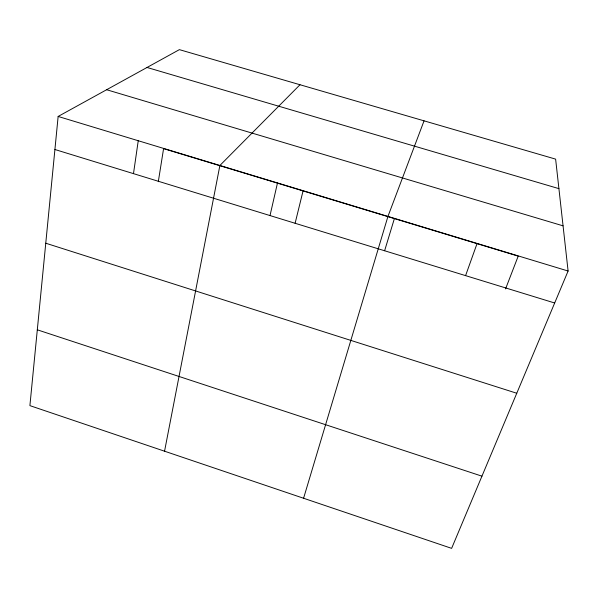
<?xml version="1.0" encoding="UTF-8"?>
<svg xmlns="http://www.w3.org/2000/svg" width="598" height="598" viewBox="0 0 598 598"><rect width="100%" height="100%" fill="white"/><g stroke="black" fill="none" stroke-linecap="round" stroke-linejoin="round"><path stroke-width="0.9" d="M58.141 116.453L29.9 405.631L451.625 548.359L568.1 271.021L555.624 159.128L179.385 49.641L58.141 116.453L568.1 271.021M133.489 173.637L138.243 140.732M158.298 181.71L163.583 148.64L518.204 256.131L505.557 288.901M164.555 451.198L219.885 165.482L299.994 84.744M270.019 215.557L277.442 183.152M295.113 223.278L303.104 190.702M303.582 498.254L387.945 216.416L424.049 120.841M384.619 250.741L394.381 218.599M465.58 275.633L477.107 243.438M147.033 67.469L558.913 188.639M106.638 89.73L563.062 225.842M54.911 149.507L554.675 302.992M45.762 243.214L516.769 393.252M37.3 329.812L481.943 476.165"/></g></svg>
